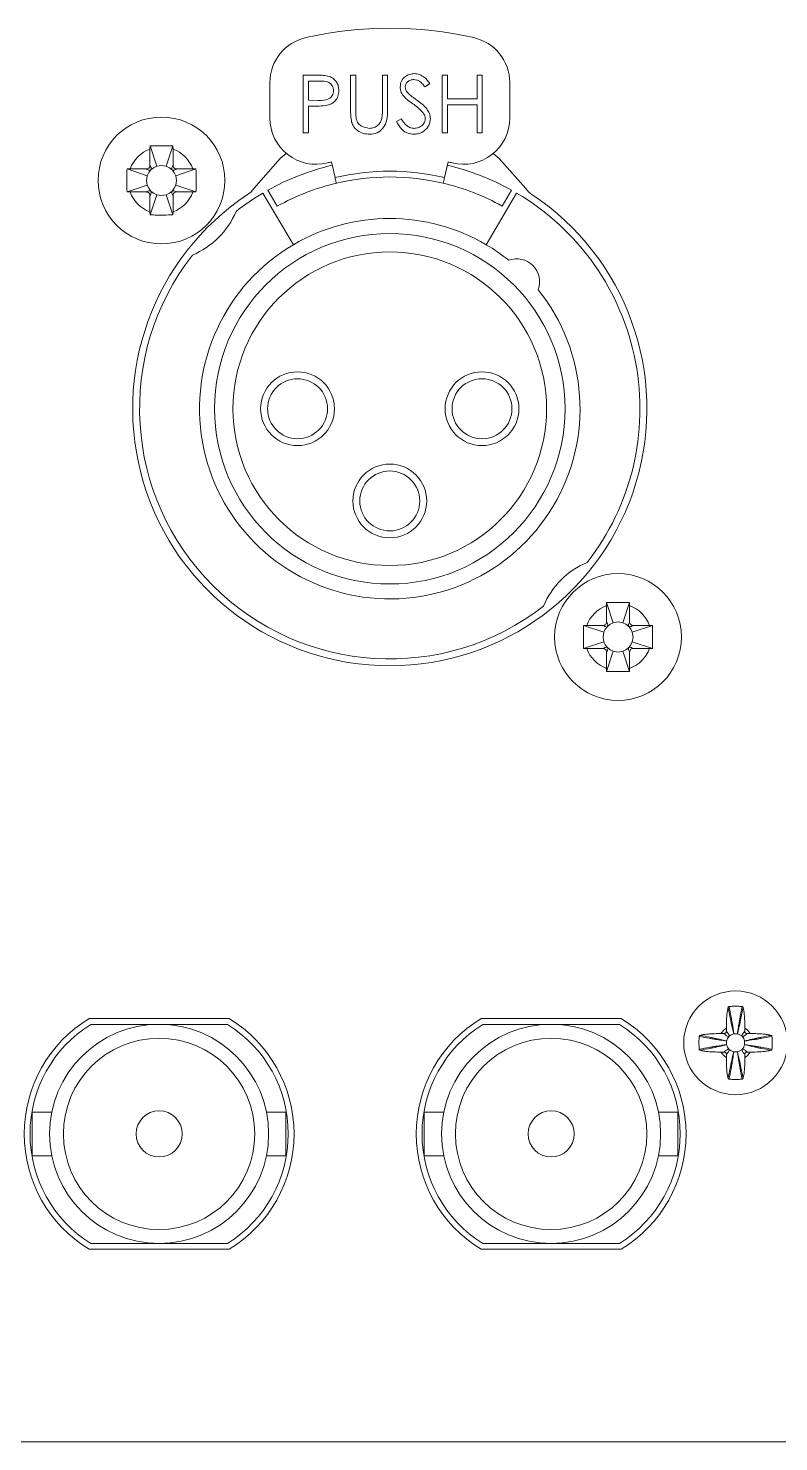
# Model space of a CAD drawing. Header units: millimetres. Extents: x 46 to 564, y 11 to 440.
# Drawn here: x 155.06 to 171.33, y 323.36 to 354.01 of the extents above; entities that cross this region are included whole.
import ezdxf

# ---------------------------------------------------------------- set-up
doc = ezdxf.new("R2010")
doc.units = ezdxf.units.MM

msp = doc.modelspace()

# ---------------------------------------------------------------- linework, layer by layer
at = {"color": 7, "linetype": 'Continuous', "lineweight": 15}
for p, q in [((160.2987, 352.8353), (160.2987, 352.064)), ((161.024, 352.9978), (161.2691, 352.9978)), ((161.024, 351.7478), (161.024, 352.9978)), ((161.3648, 352.8696), (161.1362, 352.8696)), ((161.1362, 352.8696), (161.1362, 352.4529)), ((162.0496, 352.9978), (162.1618, 352.9978)), ((162.0496, 352.2428), (162.0496, 352.9978)), ((162.1618, 352.9978), (162.1618, 352.2489)), ((162.7387, 352.2489), (162.7387, 352.9978)), ((162.7387, 352.9978), (162.8509, 352.9978)), ((162.8509, 352.9978), (162.8509, 352.2428)), ((163.7644, 352.8183), (163.6629, 352.7414)), ((164.0368, 352.9978), (164.149, 352.9978)), ((164.0368, 351.7478), (164.0368, 352.9978)), ((164.149, 352.9978), (164.149, 352.485)), ((164.79, 352.485), (164.79, 352.9978)), ((164.79, 352.9978), (164.9022, 352.9978)), ((164.9022, 352.9978), (164.9022, 351.7478)), ((165.4987, 352.064), (165.4987, 352.8353)), ((164.149, 352.485), (164.79, 352.485)), ((161.1362, 352.4529), (161.355, 352.4502)), ((161.1362, 352.3247), (161.1362, 351.7478)), ((161.2255, 352.3247), (161.1362, 352.3247)), ((164.79, 352.3568), (164.149, 352.3568)), ((164.149, 352.3568), (164.149, 351.7478)), ((164.79, 351.7478), (164.79, 352.3568)), ((163.0432, 351.9889), (163.1489, 352.0523)), ((161.1362, 351.7478), (161.024, 351.7478)), ((164.149, 351.7478), (164.0368, 351.7478)), ((164.9022, 351.7478), (164.79, 351.7478)), ((157.6987, 351.3946), (157.6994, 351.4618)), ((157.6987, 351.0389), (157.6987, 351.3946)), ((157.8459, 351.0224), (157.6994, 351.4618)), ((158.0514, 351.0224), (158.1979, 351.4618)), ((158.1979, 351.4618), (158.1987, 351.3946)), ((158.1987, 351.0389), (158.1987, 351.3946)), ((157.2009, 350.9633), (157.2681, 350.964)), ((157.6403, 350.8168), (157.2009, 350.9633)), ((157.6238, 350.964), (157.2681, 350.964)), ((158.257, 350.8168), (158.6964, 350.9633)), ((158.2735, 350.964), (158.6292, 350.964)), ((158.6292, 350.964), (158.6964, 350.9633)), ((161.6314, 351.1161), (161.712, 350.7755)), ((164.0853, 350.7755), (164.1659, 351.1161)), ((157.6403, 350.6113), (157.2009, 350.4648)), ((157.2681, 350.464), (157.2009, 350.4648)), ((157.6238, 350.464), (157.2681, 350.464)), ((157.6987, 350.3892), (157.6987, 350.0335)), ((157.8459, 350.4057), (157.6994, 349.9663)), ((158.0514, 350.4057), (158.1979, 349.9663)), ((158.1987, 350.3892), (158.1987, 350.0335)), ((158.257, 350.6113), (158.6964, 350.4648)), ((158.2735, 350.464), (158.6292, 350.464)), ((158.6964, 350.4648), (158.6292, 350.464)), ((160.1487, 350.4404), (160.8077, 349.3198)), ((160.2571, 350.5025), (160.46, 350.1576)), ((164.9897, 349.3198), (165.6487, 350.4404)), ((165.3374, 350.1576), (165.5402, 350.5025)), ((157.6994, 349.9663), (157.6987, 350.0335)), ((158.1987, 350.0335), (158.1979, 349.9663)), ((167.5987, 341.4946), (167.5994, 341.5618)), ((167.5987, 341.1389), (167.5987, 341.4946)), ((167.7459, 341.1224), (167.5994, 341.5618)), ((167.9514, 341.1224), (168.0979, 341.5618)), ((168.0979, 341.5618), (168.0987, 341.4946)), ((168.0987, 341.1389), (168.0987, 341.4946)), ((167.1009, 341.0633), (167.1681, 341.064)), ((167.5403, 340.9168), (167.1009, 341.0633)), ((167.5238, 341.064), (167.1681, 341.064)), ((168.157, 340.9168), (168.5964, 341.0633)), ((168.1735, 341.064), (168.5292, 341.064)), ((168.5292, 341.064), (168.5964, 341.0633)), ((167.5403, 340.7113), (167.1009, 340.5648)), ((167.1681, 340.564), (167.1009, 340.5648)), ((167.5238, 340.564), (167.1681, 340.564)), ((168.157, 340.7113), (168.5964, 340.5648)), ((168.1735, 340.564), (168.5292, 340.564)), ((168.5964, 340.5648), (168.5292, 340.564)), ((167.5987, 340.4892), (167.5987, 340.1335)), ((167.7459, 340.5057), (167.5994, 340.0663)), ((167.9514, 340.5057), (168.0979, 340.0663)), ((168.0987, 340.4892), (168.0987, 340.1335)), ((167.5994, 340.0663), (167.5987, 340.1335)), ((168.0987, 340.1335), (168.0979, 340.0663)), ((159.4157, 332.539), (156.3788, 332.539)), ((157.8973, 332.414), (156.4142, 332.414)), ((159.3803, 332.414), (157.8973, 332.414)), ((167.9157, 332.539), (164.8788, 332.539)), ((166.3973, 332.414), (164.9142, 332.414)), ((167.8803, 332.414), (166.3973, 332.414)), ((170.1973, 332.2636), (170.1973, 332.3313)), ((170.5973, 332.2636), (170.5973, 332.3313)), ((170.1477, 332.214), (170.08, 332.214)), ((170.2011, 332.0533), (170.2011, 331.9748)), ((170.4365, 332.2102), (170.358, 332.2102)), ((170.5934, 331.9748), (170.5934, 332.0533)), ((170.6469, 332.214), (170.7145, 332.214)), ((170.1477, 331.814), (170.08, 331.814)), ((170.1973, 331.7645), (170.1973, 331.6968)), ((170.358, 331.8179), (170.4365, 331.8179)), ((170.5973, 331.7645), (170.5973, 331.6968)), ((170.6469, 331.814), (170.7145, 331.814)), ((155.5699, 330.514), (155.1473, 330.514)), ((155.1473, 330.039), (155.1473, 330.514)), ((160.6473, 330.514), (160.2254, 330.514)), ((160.6473, 330.039), (160.6473, 330.514)), ((164.0691, 330.514), (163.6473, 330.514)), ((163.6473, 330.039), (163.6473, 330.514)), ((169.1473, 330.514), (168.7254, 330.514)), ((169.1473, 330.039), (169.1473, 330.514)), ((155.1473, 329.564), (155.1473, 330.039)), ((160.6473, 329.564), (160.6473, 330.039)), ((163.6473, 329.564), (163.6473, 330.039)), ((169.1473, 329.564), (169.1473, 330.039)), ((155.1473, 329.564), (155.5691, 329.564)), ((160.2246, 329.564), (160.6473, 329.564)), ((163.6473, 329.564), (164.0699, 329.564)), ((168.7246, 329.564), (169.1473, 329.564)), ((156.4142, 327.664), (157.8973, 327.664)), ((157.8973, 327.664), (159.3803, 327.664)), ((164.9142, 327.664), (166.3973, 327.664)), ((166.3973, 327.664), (167.8803, 327.664)), ((156.3788, 327.539), (159.4157, 327.539)), ((164.8788, 327.539), (167.9157, 327.539))]:
    msp.add_line(p, q, dxfattribs=at)
at = {"color": 8, "linetype": 'Continuous', "lineweight": 15}
msp.add_line((145.3962, 323.364), (195.8962, 323.364), dxfattribs=at)
at = {"color": 7, "linetype": 'Continuous', "lineweight": 15, "flags": 128}
for points in [[(160.6539, 351.2997), (160.5239, 351.1897), (159.9519, 350.5427)], [(165.8454, 350.5427), (165.2735, 351.1897), (165.1434, 351.2997)], [(157.7189, 350.9439), (157.6722, 350.8849), (157.6403, 350.8168)], [(157.8459, 351.0224), (157.7778, 350.9906), (157.7189, 350.9439)], [(158.0514, 351.0224), (157.9487, 351.0394), (157.8459, 351.0224)], [(158.1785, 350.9439), (158.1196, 350.9906), (158.0514, 351.0224)], [(158.257, 350.8168), (158.2252, 350.8849), (158.1785, 350.9439)], [(157.6403, 350.8168), (157.6233, 350.714), (157.6403, 350.6113)], [(158.257, 350.6113), (158.274, 350.714), (158.257, 350.8168)], [(161.7408, 350.6538), (161.7403, 350.6562), (161.7386, 350.6631), (161.736, 350.6743), (161.7324, 350.6895), (161.728, 350.7079), (161.7231, 350.7289), (161.7176, 350.7517), (161.712, 350.7755)], [(164.0853, 350.7755), (164.0797, 350.7517), (164.0743, 350.7289), (164.0693, 350.7079), (164.0649, 350.6895), (164.0614, 350.6743), (164.0587, 350.6631), (164.0571, 350.6562), (164.0565, 350.6538)], [(157.6403, 350.6113), (157.6722, 350.5432), (157.7189, 350.4842)], [(157.7189, 350.4842), (157.7778, 350.4375), (157.8459, 350.4057)], [(157.8459, 350.4057), (157.9487, 350.3887), (158.0514, 350.4057)], [(158.0514, 350.4057), (158.1196, 350.4375), (158.1785, 350.4842)], [(158.1785, 350.4842), (158.2252, 350.5432), (158.257, 350.6113)], [(167.9514, 341.1224), (167.8487, 341.1394), (167.7459, 341.1224)], [(167.5403, 340.9168), (167.5233, 340.814), (167.5403, 340.7113)], [(167.6189, 341.0439), (167.5722, 340.9849), (167.5403, 340.9168)], [(167.7459, 341.1224), (167.6778, 341.0906), (167.6189, 341.0439)], [(168.0785, 341.0439), (168.0196, 341.0906), (167.9514, 341.1224)], [(168.157, 340.9168), (168.1252, 340.9849), (168.0785, 341.0439)], [(168.157, 340.7113), (168.174, 340.814), (168.157, 340.9168)], [(167.5403, 340.7113), (167.5722, 340.6432), (167.6189, 340.5842)], [(167.6189, 340.5842), (167.6778, 340.5375), (167.7459, 340.5057)], [(167.9514, 340.5057), (168.0196, 340.5375), (168.0785, 340.5842)], [(168.0785, 340.5842), (168.1252, 340.6432), (168.157, 340.7113)], [(167.7459, 340.5057), (167.8487, 340.4887), (167.9514, 340.5057)], [(170.2558, 332.1555), (170.2208, 332.1085), (170.2011, 332.0533)], [(170.2011, 331.9748), (170.2208, 331.9196), (170.2558, 331.8726)], [(170.358, 332.2102), (170.3028, 332.1905), (170.2558, 332.1555)], [(170.5387, 332.1555), (170.4917, 332.1905), (170.4365, 332.2102)], [(170.5934, 332.0533), (170.5737, 332.1085), (170.5387, 332.1555)], [(170.5387, 331.8726), (170.5737, 331.9196), (170.5934, 331.9748)], [(170.2558, 331.8726), (170.3028, 331.8376), (170.358, 331.8179)], [(170.4365, 331.8179), (170.4917, 331.8376), (170.5387, 331.8726)]]:
    msp.add_lwpolyline(points, dxfattribs=at)
at = {"color": 7, "linetype": 'Continuous', "lineweight": 15}
for centre, radius in [((157.9487, 350.714), 1.375), ((162.8987, 345.764), 3.8), ((162.8987, 345.764), 3.4), ((160.8987, 345.764), 0.8), ((160.8987, 345.764), 0.65), ((164.8987, 345.764), 0.8), ((164.8987, 345.764), 0.65), ((162.8987, 343.764), 0.8), ((162.8987, 343.764), 0.65), ((167.8487, 340.814), 1.375), ((170.3973, 332.014), 1.125), ((157.8973, 330.039), 2.375), ((166.3973, 330.039), 2.375), ((157.8973, 330.039), 2.075), ((166.3973, 330.039), 2.075), ((157.8973, 330.039), 0.5), ((166.3973, 330.039), 0.5)]:
    msp.add_circle(centre, radius, dxfattribs=at)
for centre, radius, start, end in [((162.8987, 345.764), 8.25, 77.25046, 102.74954), ((161.2987, 352.8353), 1, 102.74954, 180), ((164.4987, 352.8353), 1, 0, 77.25046), ((161.2987, 352.064), 1, 180, 284.25003), ((164.4987, 352.064), 1, 255.74997, 0), ((157.9487, 350.714), 0.725, 110.17127, 159.82873), ((157.9487, 350.714), 0.725, 20.17127, 69.82873), ((162.8987, 345.764), 5.425, 103.32149, 119.13809), ((162.8987, 345.764), 5.5, 103.32149, 104.25003), ((162.8987, 345.764), 5.425, 60.86191, 76.67851), ((162.8987, 345.764), 5.5, 75.74997, 76.67851), ((162.8987, 345.764), 5.025, 103.32149, 119.03297), ((162.8987, 345.764), 5.15, 76.67851, 103.32149), ((162.8987, 345.764), 5.025, 76.67851, 103.32149), ((162.8987, 345.764), 5.025, 60.96703, 76.67851), ((157.9487, 350.714), 0.725, 200.17127, 249.82873), ((162.8987, 345.764), 5.575, 123.56274, 56.43726), ((157.9487, 350.714), 0.725, 290.17127, 339.82873), ((162.8987, 345.764), 5.425, 120.45839, 127.91019), ((159.5401, 350.8262), 0.5, 303.56274, 325.45477), ((162.8987, 345.764), 5.425, 322.08981, 59.54161), ((166.2572, 350.8262), 0.5, 214.54523, 236.43726), ((157.9487, 350.714), 1.75, 292.5041, 337.4959), ((162.8987, 345.764), 4.125, 59.54161, 120.45839), ((162.8987, 345.764), 4.125, 120.45839, 38.69053), ((162.8987, 345.764), 4.125, 51.30947, 59.54161), ((162.8987, 345.764), 5.425, 142.08981, 307.91019), ((165.6487, 348.514), 0.5, 339.95166, 110.04834), ((167.8487, 340.814), 1.75, 112.5041, 157.4959), ((167.8487, 340.814), 0.725, 110.17127, 159.82873), ((167.8487, 340.814), 0.725, 20.17127, 69.82873), ((167.8487, 340.814), 0.725, 200.17127, 249.82873), ((167.8487, 340.814), 0.725, 290.17127, 339.82873), ((157.8973, 330.039), 2.925, 121.2733, 238.7267), ((157.8973, 330.039), 2.8, 121.98203, 238.01797), ((157.8973, 330.039), 2.8, 301.98203, 58.01797), ((157.8973, 330.039), 2.925, 301.2733, 58.7267), ((166.3973, 330.039), 2.925, 121.2733, 238.7267), ((166.3973, 330.039), 2.8, 121.98203, 238.01797), ((166.3973, 330.039), 2.8, 301.98203, 58.01797), ((166.3973, 330.039), 2.925, 301.2733, 58.7267), ((170.3973, 332.014), 0.375, 122.23095, 147.76905), ((170.3973, 332.014), 0.375, 32.23095, 57.76905), ((170.3973, 332.014), 0.375, 212.23095, 237.76905), ((170.3973, 332.014), 0.375, 302.23095, 327.76905)]:
    msp.add_arc(centre, radius, start, end, dxfattribs=at)
for points, knots in [([(161.2691, 352.9978), (161.3226, 352.998), (161.4179, 352.9983), (161.5123, 352.9849), (161.5538, 352.979)], [0, 0, 0, 0, 0.5603133, 1, 1, 1, 1]), ([(161.681, 352.662), (161.6754, 352.6979), (161.6668, 352.7519), (161.6208, 352.8082), (161.5325, 352.8715), (161.4393, 352.8705), (161.3648, 352.8696)], [0, 0, 0, 0, 0.2489694, 0.37472972, 0.50038289, 1, 1, 1, 1]), ([(161.5538, 352.979), (161.5918, 352.9653), (161.6677, 352.9379), (161.7463, 352.8534), (161.7877, 352.7573), (161.7914, 352.6941), (161.7932, 352.6625)], [0, 0, 0, 0, 0.2797066, 0.5593794, 0.7795075, 1, 1, 1, 1]), ([(163.1233, 352.7381), (163.1287, 352.7825), (163.1396, 352.8712), (163.225, 352.9676), (163.327, 353.0209), (163.3966, 353.0269), (163.4313, 353.0299)], [0, 0, 0, 0, 0.27955251, 0.55879667, 0.7793775, 1, 1, 1, 1]), ([(163.4188, 352.9016), (163.3934, 352.8997), (163.3427, 352.8958), (163.2817, 352.8568), (163.2416, 352.8033), (163.2376, 352.7634), (163.2355, 352.7434)], [0, 0, 0, 0, 0.2802746, 0.5599332, 0.7799237, 1, 1, 1, 1]), ([(163.6629, 352.7414), (163.6413, 352.7683), (163.6058, 352.8126), (163.5471, 352.866), (163.4858, 352.8965), (163.4412, 352.8999), (163.4188, 352.9016)], [0, 0, 0, 0, 0.34040984, 0.56048137, 0.78018019, 1, 1, 1, 1]), ([(163.4313, 353.0299), (163.4698, 353.0261), (163.5468, 353.0186), (163.6673, 352.945), (163.7275, 352.8664), (163.7644, 352.8183)], [0, 0, 0, 0, 0.27975025, 0.55950201, 1, 1, 1, 1]), ([(161.355, 352.4502), (161.4312, 352.4499), (161.5265, 352.4496), (161.6188, 352.5121), (161.6668, 352.5695), (161.6754, 352.6251), (161.681, 352.662)], [0, 0, 0, 0, 0.4997211, 0.6253515, 0.7510842, 1, 1, 1, 1]), ([(161.7932, 352.6625), (161.7902, 352.6213), (161.7843, 352.539), (161.7216, 352.4387), (161.6365, 352.3739), (161.5747, 352.3548), (161.5438, 352.3453)], [0, 0, 0, 0, 0.2801006, 0.5593236, 0.7794574, 1, 1, 1, 1]), ([(163.1932, 352.5478), (163.1712, 352.5803), (163.1318, 352.6382), (163.1259, 352.7076), (163.1233, 352.7381)], [0, 0, 0, 0, 0.55983866, 1, 1, 1, 1]), ([(163.398, 352.3778), (163.3573, 352.4066), (163.2845, 352.458), (163.2211, 352.5204), (163.1932, 352.5478)], [0, 0, 0, 0, 0.5604087, 1, 1, 1, 1]), ([(163.2355, 352.7434), (163.237, 352.726), (163.2399, 352.6911), (163.267, 352.6336), (163.2986, 352.6015), (163.3179, 352.5819)], [0, 0, 0, 0, 0.2799498, 0.5597768, 1, 1, 1, 1]), ([(163.3179, 352.5819), (163.3487, 352.558), (163.4038, 352.5152), (163.4608, 352.4751), (163.4859, 352.4574)], [0, 0, 0, 0, 0.55990162, 1, 1, 1, 1]), ([(161.5438, 352.3453), (161.4846, 352.3378), (161.3789, 352.3245), (161.2724, 352.3247), (161.2255, 352.3247)], [0, 0, 0, 0, 0.5596937, 1, 1, 1, 1]), ([(162.0719, 351.9794), (162.0639, 352.0283), (162.0496, 352.1155), (162.0496, 352.2039), (162.0496, 352.2428)], [0, 0, 0, 0, 0.559502, 1, 1, 1, 1]), ([(162.1618, 352.2489), (162.1617, 352.2178), (162.1615, 352.1623), (162.1652, 352.1069), (162.1668, 352.0826)], [0, 0, 0, 0, 0.5601272, 1, 1, 1, 1]), ([(162.8509, 352.2428), (162.8498, 352.1732), (162.8477, 352.0347), (162.7723, 351.8501), (162.6268, 351.7334), (162.5173, 351.7216), (162.4625, 351.7158)], [0, 0, 0, 0, 0.281655, 0.5601109, 0.7800798, 1, 1, 1, 1]), ([(162.7259, 352.0548), (162.7307, 352.0909), (162.7391, 352.1553), (162.7388, 352.2202), (162.7387, 352.2489)], [0, 0, 0, 0, 0.5596231, 1, 1, 1, 1]), ([(163.6234, 352.1785), (163.5849, 352.2197), (163.516, 352.2934), (163.4341, 352.352), (163.398, 352.3778)], [0, 0, 0, 0, 0.5594945, 1, 1, 1, 1]), ([(163.4859, 352.4574), (163.5643, 352.3994), (163.6734, 352.3186), (163.7663, 352.1681), (163.7757, 352.092), (163.7804, 352.054)], [0, 0, 0, 0, 0.5601138, 0.7802819, 1, 1, 1, 1]), ([(163.6682, 352.0558), (163.6651, 352.0807), (163.6596, 352.1253), (163.6345, 352.1622), (163.6234, 352.1785)], [0, 0, 0, 0, 0.5589888, 1, 1, 1, 1]), ([(162.4625, 351.7158), (162.4151, 351.719), (162.3202, 351.7255), (162.2006, 351.7876), (162.1129, 351.875), (162.0856, 351.9446), (162.0719, 351.9794)], [0, 0, 0, 0, 0.2802211, 0.559915, 0.7799527, 1, 1, 1, 1]), ([(162.1668, 352.0826), (162.1748, 352.0444), (162.1906, 351.9681), (162.2977, 351.8698), (162.3961, 351.8538), (162.4563, 351.844)], [0, 0, 0, 0, 0.2810553, 0.5608198, 1, 1, 1, 1]), ([(162.4563, 351.844), (162.4907, 351.8477), (162.5596, 351.8551), (162.643, 351.908), (162.6999, 351.9775), (162.7172, 352.029), (162.7259, 352.0548)], [0, 0, 0, 0, 0.2797884, 0.5593772, 0.7795684, 1, 1, 1, 1]), ([(163.4233, 351.7158), (163.3771, 351.7204), (163.2846, 351.7296), (163.1421, 351.8239), (163.0807, 351.9263), (163.0432, 351.9889)], [0, 0, 0, 0, 0.2798797, 0.5596653, 1, 1, 1, 1]), ([(163.1489, 352.0523), (163.186, 351.9952), (163.2378, 351.9156), (163.3437, 351.8522), (163.3968, 351.8467), (163.4233, 351.844)], [0, 0, 0, 0, 0.5593207, 0.7797823, 1, 1, 1, 1]), ([(163.4233, 351.844), (163.4569, 351.8473), (163.5241, 351.8541), (163.6062, 351.9046), (163.6583, 351.9766), (163.6649, 352.0294), (163.6682, 352.0558)], [0, 0, 0, 0, 0.2802764, 0.5601494, 0.780152, 1, 1, 1, 1]), ([(163.7804, 352.054), (163.7734, 352.0029), (163.7594, 351.9005), (163.6595, 351.7916), (163.544, 351.7255), (163.4636, 351.719), (163.4233, 351.7158)], [0, 0, 0, 0, 0.2791827, 0.5590844, 0.7794456, 1, 1, 1, 1]), ([(157.6994, 351.4618), (157.7653, 351.4626), (157.8812, 351.4639), (158.0474, 351.4639), (158.1478, 351.4625), (158.1979, 351.4618)], [0, 0, 0, 0, 0.3962609, 0.6980921, 1, 1, 1, 1]), ([(157.2009, 350.4648), (157.2001, 350.5306), (157.1988, 350.6466), (157.1989, 350.8128), (157.2002, 350.9131), (157.2009, 350.9633)], [0, 0, 0, 0, 0.3962602, 0.6980945, 1, 1, 1, 1]), ([(157.6238, 350.964), (157.6322, 350.9649), (157.6491, 350.9665), (157.6715, 350.9794), (157.6884, 350.9984), (157.6974, 351.0195), (157.6983, 351.0334), (157.6987, 351.0389)], [0, 0, 0, 0, 0.2148862, 0.429791, 0.6442589, 0.8585381, 1, 1, 1, 1]), ([(157.7189, 350.9439), (157.7187, 350.9438), (157.6986, 350.9305), (157.6538, 350.9444), (157.6353, 350.9572), (157.6246, 350.9633), (157.6238, 350.964), (157.6238, 350.964)], [0, 0, 0, 0, 0.0032493, 0.5053787, 0.9383201, 0.9999508, 1, 1, 1, 1]), ([(157.6987, 351.0389), (157.6987, 351.0389), (157.6994, 351.0374), (157.7055, 351.0301), (157.7158, 351.0117), (157.7255, 350.9833), (157.7259, 350.9636), (157.7233, 350.9522), (157.7207, 350.9466), (157.7189, 350.944), (157.7189, 350.9439)], [0, 0, 0, 0, 0.0000494, 0.0616311, 0.4942294, 0.7445185, 0.8703259, 0.933475, 0.9967536, 1, 1, 1, 1]), ([(158.1785, 350.9439), (158.1784, 350.944), (158.1652, 350.9641), (158.179, 351.0075), (158.1918, 351.03), (158.1979, 351.0374), (158.1987, 351.0389), (158.1987, 351.0389)], [0, 0, 0, 0, 0.0032488, 0.5053783, 0.9383199, 0.9999506, 1, 1, 1, 1]), ([(158.2735, 350.964), (158.2735, 350.964), (158.2724, 350.9633), (158.2634, 350.9572), (158.2466, 350.9469), (158.2178, 350.9372), (158.1983, 350.9368), (158.1868, 350.9394), (158.1813, 350.942), (158.1786, 350.9438), (158.1785, 350.9439)], [0, 0, 0, 0, 0.0000492, 0.0616311, 0.494229, 0.7445182, 0.8703255, 0.9334749, 0.996753, 1, 1, 1, 1]), ([(158.1987, 351.0389), (158.1995, 351.0305), (158.2011, 351.0136), (158.2141, 350.9912), (158.2331, 350.9743), (158.2541, 350.9653), (158.268, 350.9644), (158.2735, 350.964)], [0, 0, 0, 0, 0.21488464, 0.42978918, 0.64425681, 0.85854617, 1, 1, 1, 1]), ([(158.6964, 350.9633), (158.6972, 350.8975), (158.6986, 350.7815), (158.6985, 350.6153), (158.6971, 350.515), (158.6964, 350.4648)], [0, 0, 0, 0, 0.3962602, 0.6980908, 1, 1, 1, 1]), ([(157.6238, 350.464), (157.6238, 350.464), (157.6246, 350.4648), (157.6353, 350.4709), (157.6504, 350.4812), (157.6795, 350.4909), (157.6991, 350.4913), (157.7105, 350.4887), (157.7161, 350.4861), (157.7187, 350.4843), (157.7189, 350.4842)], [0, 0, 0, 0, 0.00004912, 0.06163118, 0.49422914, 0.74451817, 0.87032582, 0.93347491, 0.99675332, 1, 1, 1, 1]), ([(157.6987, 350.3892), (157.6978, 350.3976), (157.6962, 350.4145), (157.6833, 350.4369), (157.6643, 350.4538), (157.6432, 350.4628), (157.6293, 350.4637), (157.6238, 350.464)], [0, 0, 0, 0, 0.2148863, 0.4297912, 0.6442697, 0.858546, 1, 1, 1, 1]), ([(157.7189, 350.4842), (157.7189, 350.4841), (157.7322, 350.464), (157.7183, 350.4206), (157.7055, 350.3981), (157.6994, 350.3907), (157.6987, 350.3892), (157.6987, 350.3892)], [0, 0, 0, 0, 0.003249, 0.5053785, 0.9383197, 0.9999506, 1, 1, 1, 1]), ([(158.1987, 350.3892), (158.1987, 350.3892), (158.1979, 350.3907), (158.1918, 350.398), (158.1815, 350.4164), (158.1718, 350.4448), (158.1714, 350.4645), (158.174, 350.4759), (158.1766, 350.4815), (158.1784, 350.4841), (158.1785, 350.4842)], [0, 0, 0, 0, 0.0000494, 0.0616315, 0.4942295, 0.7445186, 0.8703259, 0.9334757, 0.9967538, 1, 1, 1, 1]), ([(158.1785, 350.4842), (158.1786, 350.4843), (158.1988, 350.4976), (158.2428, 350.4837), (158.2633, 350.4709), (158.2724, 350.4648), (158.2735, 350.464), (158.2735, 350.464)], [0, 0, 0, 0, 0.0032496, 0.5053789, 0.9383198, 0.9999507, 1, 1, 1, 1]), ([(158.2735, 350.464), (158.2651, 350.4632), (158.2482, 350.4616), (158.2258, 350.4487), (158.2089, 350.4297), (158.1999, 350.4086), (158.199, 350.3947), (158.1987, 350.3892)], [0, 0, 0, 0, 0.2148854, 0.4297963, 0.6442633, 0.8585387, 1, 1, 1, 1]), ([(158.1979, 349.9663), (158.1321, 349.9655), (158.0161, 349.9642), (157.8499, 349.9642), (157.7496, 349.9656), (157.6994, 349.9663)], [0, 0, 0, 0, 0.3962609, 0.6980939, 1, 1, 1, 1]), ([(167.5994, 341.5618), (167.6653, 341.5626), (167.7812, 341.5639), (167.9474, 341.5639), (168.0478, 341.5625), (168.0979, 341.5618)], [0, 0, 0, 0, 0.3962608, 0.6980932, 1, 1, 1, 1]), ([(167.5238, 341.064), (167.5322, 341.0649), (167.5491, 341.0665), (167.5715, 341.0794), (167.5884, 341.0984), (167.5974, 341.1195), (167.5983, 341.1334), (167.5987, 341.1389)], [0, 0, 0, 0, 0.2148872, 0.4297924, 0.6442608, 0.8585384, 1, 1, 1, 1]), ([(167.5987, 341.1389), (167.5987, 341.1389), (167.5994, 341.1374), (167.6056, 341.1301), (167.6158, 341.1117), (167.6255, 341.0833), (167.6259, 341.0636), (167.6233, 341.0522), (167.6207, 341.0466), (167.6189, 341.044), (167.6189, 341.0439)], [0, 0, 0, 0, 0.0000494, 0.0616311, 0.4942295, 0.7445185, 0.8703259, 0.933475, 0.9967536, 1, 1, 1, 1]), ([(168.0785, 341.0439), (168.0784, 341.044), (168.0651, 341.0641), (168.079, 341.1075), (168.0918, 341.13), (168.0979, 341.1374), (168.0987, 341.1389), (168.0987, 341.1389)], [0, 0, 0, 0, 0.0032489, 0.5053784, 0.93832, 0.9999506, 1, 1, 1, 1]), ([(168.0987, 341.1389), (168.0995, 341.1305), (168.1011, 341.1136), (168.1141, 341.0912), (168.1331, 341.0743), (168.1541, 341.0653), (168.168, 341.0644), (168.1735, 341.064)], [0, 0, 0, 0, 0.21488584, 0.42979188, 0.64425856, 0.85854385, 1, 1, 1, 1]), ([(167.1009, 340.5648), (167.1001, 340.6306), (167.0988, 340.7466), (167.0989, 340.9128), (167.1002, 341.0131), (167.1009, 341.0633)], [0, 0, 0, 0, 0.3962602, 0.6980945, 1, 1, 1, 1]), ([(167.6189, 341.0439), (167.6187, 341.0438), (167.5986, 341.0305), (167.5544, 341.0444), (167.5342, 341.0572), (167.5249, 341.0633), (167.5238, 341.064), (167.5238, 341.064)], [0, 0, 0, 0, 0.0032493, 0.5053787, 0.9383201, 0.9999507, 1, 1, 1, 1]), ([(168.1735, 341.064), (168.1735, 341.064), (168.1724, 341.0633), (168.1632, 341.0572), (168.1467, 341.0469), (168.1178, 341.0372), (168.0983, 341.0368), (168.0869, 341.0394), (168.0813, 341.042), (168.0786, 341.0438), (168.0785, 341.0439)], [0, 0, 0, 0, 0.0000492, 0.061631, 0.4942291, 0.7445182, 0.8703258, 0.933475, 0.9967532, 1, 1, 1, 1]), ([(168.5964, 341.0633), (168.5972, 340.9975), (168.5986, 340.8815), (168.5985, 340.7153), (168.5971, 340.615), (168.5964, 340.5648)], [0, 0, 0, 0, 0.3962602, 0.6980908, 1, 1, 1, 1]), ([(167.5238, 340.564), (167.5238, 340.564), (167.5249, 340.5648), (167.5341, 340.5709), (167.5506, 340.5812), (167.5795, 340.5909), (167.5991, 340.5913), (167.6105, 340.5887), (167.6161, 340.5861), (167.6187, 340.5843), (167.6189, 340.5842)], [0, 0, 0, 0, 0.00004922, 0.06163121, 0.49422914, 0.74451823, 0.87032578, 0.93347508, 0.99675326, 1, 1, 1, 1]), ([(167.5987, 340.4892), (167.5978, 340.4976), (167.5962, 340.5145), (167.5833, 340.5369), (167.5643, 340.5538), (167.5432, 340.5628), (167.5293, 340.5637), (167.5238, 340.564)], [0, 0, 0, 0, 0.21488505, 0.42978989, 0.64426618, 0.85854448, 1, 1, 1, 1]), ([(167.6189, 340.5842), (167.6189, 340.5841), (167.6322, 340.564), (167.6183, 340.5206), (167.6056, 340.4981), (167.5994, 340.4907), (167.5987, 340.4892), (167.5987, 340.4892)], [0, 0, 0, 0, 0.0032489, 0.5053784, 0.9383197, 0.9999506, 1, 1, 1, 1]), ([(168.0987, 340.4892), (168.0987, 340.4892), (168.0979, 340.4907), (168.0918, 340.498), (168.0815, 340.5164), (168.0718, 340.5448), (168.0714, 340.5645), (168.074, 340.5759), (168.0766, 340.5815), (168.0784, 340.5841), (168.0785, 340.5842)], [0, 0, 0, 0, 0.0000494, 0.0616314, 0.4942294, 0.7445185, 0.8703258, 0.9334757, 0.9967536, 1, 1, 1, 1]), ([(168.0785, 340.5842), (168.0786, 340.5843), (168.0987, 340.5976), (168.1429, 340.5837), (168.1632, 340.5709), (168.1724, 340.5648), (168.1735, 340.564), (168.1735, 340.564)], [0, 0, 0, 0, 0.0032493, 0.5053787, 0.9383199, 0.9999507, 1, 1, 1, 1]), ([(168.1735, 340.564), (168.1651, 340.5632), (168.1482, 340.5616), (168.1258, 340.5487), (168.1089, 340.5297), (168.0999, 340.5086), (168.099, 340.4947), (168.0987, 340.4892)], [0, 0, 0, 0, 0.21488767, 0.42979282, 0.64426085, 0.85853844, 1, 1, 1, 1]), ([(168.0979, 340.0663), (168.0321, 340.0655), (167.9161, 340.0642), (167.7499, 340.0642), (167.6496, 340.0656), (167.5994, 340.0663)], [0, 0, 0, 0, 0.3962609, 0.6980933, 1, 1, 1, 1]), ([(170.1973, 332.3313), (170.1975, 332.381), (170.198, 332.4756), (170.205, 332.6019), (170.2164, 332.7037), (170.2295, 332.7589), (170.2354, 332.7841)], [0, 0, 0, 0, 0.3122905, 0.5932378, 0.8143689, 1, 1, 1, 1]), ([(170.2354, 332.7841), (170.2364, 332.7866), (170.2383, 332.7917), (170.2446, 332.7976), (170.2514, 332.8009), (170.2559, 332.8016), (170.2576, 332.8019)], [0, 0, 0, 0, 0.2875007, 0.5759283, 0.8420491, 1, 1, 1, 1]), ([(170.358, 332.2102), (170.3579, 332.2107), (170.3549, 332.2217), (170.3362, 332.2907), (170.3144, 332.3848), (170.2922, 332.4949), (170.268, 332.6175), (170.2493, 332.713), (170.2354, 332.7841)], [0, 0, 0, 0, 0.00305729, 0.05715098, 0.36132905, 0.50594216, 0.63243389, 1, 1, 1, 1]), ([(170.2576, 332.8019), (170.2849, 332.8041), (170.3479, 332.8091), (170.4414, 332.8094), (170.507, 332.8042), (170.537, 332.8019)], [0, 0, 0, 0, 0.2946419, 0.6773676, 1, 1, 1, 1]), ([(170.2576, 332.8019), (170.2714, 332.7283), (170.2899, 332.6301), (170.3125, 332.5035), (170.3337, 332.3808), (170.3486, 332.2816), (170.358, 332.2108), (170.358, 332.2102)], [0, 0, 0, 0, 0.3738817, 0.4992928, 0.6426866, 0.9967658, 1, 1, 1, 1]), ([(170.4365, 332.2102), (170.4366, 332.2108), (170.4398, 332.2355), (170.4496, 332.3065), (170.465, 332.4047), (170.482, 332.5035), (170.5046, 332.6301), (170.5231, 332.7283), (170.537, 332.8019)], [0, 0, 0, 0, 0.0032341, 0.1248003, 0.357319, 0.5007117, 0.6261216, 1, 1, 1, 1]), ([(170.5591, 332.7841), (170.5452, 332.713), (170.5266, 332.6175), (170.5023, 332.4949), (170.4781, 332.3745), (170.4553, 332.2798), (170.4366, 332.2107), (170.4365, 332.2102)], [0, 0, 0, 0, 0.3675772, 0.4940727, 0.6386902, 0.9969426, 1, 1, 1, 1]), ([(170.537, 332.8019), (170.5395, 332.8014), (170.5446, 332.8005), (170.5513, 332.7964), (170.5565, 332.7909), (170.5582, 332.7864), (170.5591, 332.7841)], [0, 0, 0, 0, 0.2430263, 0.4858456, 0.7346992, 1, 1, 1, 1]), ([(170.5591, 332.7841), (170.5645, 332.7616), (170.5766, 332.7112), (170.587, 332.6262), (170.5961, 332.4988), (170.5968, 332.3986), (170.5973, 332.3313)], [0, 0, 0, 0, 0.16607371, 0.37233593, 0.57854196, 1, 1, 1, 1]), ([(170.1477, 332.214), (170.1533, 332.2146), (170.1645, 332.2157), (170.1794, 332.2242), (170.1905, 332.2368), (170.1964, 332.2508), (170.197, 332.26), (170.1973, 332.2636)], [0, 0, 0, 0, 0.2155157, 0.4311152, 0.6448413, 0.8577808, 1, 1, 1, 1]), ([(170.1973, 332.2636), (170.1973, 332.2636), (170.1977, 332.2632), (170.2086, 332.2509), (170.225, 332.2332), (170.2458, 332.2047), (170.2554, 332.1835), (170.2579, 332.1702), (170.2577, 332.163), (170.257, 332.159), (170.2563, 332.1568), (170.2559, 332.1556), (170.2558, 332.1555)], [0, 0, 0, 0, 0.00005854, 0.02079372, 0.49938312, 0.74618682, 0.87074172, 0.93368268, 0.9654002, 0.98133264, 0.99728831, 1, 1, 1, 1]), ([(170.5387, 332.1555), (170.5386, 332.1556), (170.527, 332.1862), (170.5572, 332.2156), (170.578, 332.2428), (170.5897, 332.2561), (170.5973, 332.2636), (170.5973, 332.2636)], [0, 0, 0, 0, 0.0027173, 0.4995616, 0.644806, 0.9999413, 1, 1, 1, 1]), ([(170.5973, 332.2636), (170.5978, 332.258), (170.5989, 332.2468), (170.6075, 332.2319), (170.62, 332.2208), (170.634, 332.2149), (170.6432, 332.2143), (170.6469, 332.214)], [0, 0, 0, 0, 0.2155137, 0.4311113, 0.6448396, 0.8577746, 1, 1, 1, 1]), ([(169.6094, 331.8743), (169.6073, 331.9017), (169.6022, 331.9647), (169.6019, 332.0582), (169.6071, 332.1238), (169.6094, 332.1538)], [0, 0, 0, 0, 0.2946409, 0.6773654, 1, 1, 1, 1]), ([(169.6094, 332.1538), (169.6099, 332.1563), (169.6108, 332.1614), (169.6149, 332.168), (169.6204, 332.1733), (169.6249, 332.175), (169.6272, 332.1759)], [0, 0, 0, 0, 0.2430008, 0.4858328, 0.7346987, 1, 1, 1, 1]), ([(170.2011, 332.0533), (170.2005, 332.0534), (170.1758, 332.0566), (170.1048, 332.0664), (170.0066, 332.0818), (169.9078, 332.0988), (169.7812, 332.1214), (169.683, 332.1399), (169.6094, 332.1538)], [0, 0, 0, 0, 0.0032339, 0.1248, 0.3573187, 0.500712, 0.6261211, 1, 1, 1, 1]), ([(169.6094, 331.8743), (169.683, 331.8882), (169.7812, 331.9067), (169.9078, 331.9293), (170.0305, 331.9505), (170.1297, 331.9654), (170.2005, 331.9747), (170.2011, 331.9748)], [0, 0, 0, 0, 0.3738821, 0.4992923, 0.6426867, 0.9967661, 1, 1, 1, 1]), ([(169.6272, 332.1759), (169.6497, 332.1813), (169.7001, 332.1934), (169.7851, 332.2038), (169.9125, 332.2129), (170.0127, 332.2136), (170.08, 332.214)], [0, 0, 0, 0, 0.1660738, 0.3723352, 0.5785407, 1, 1, 1, 1]), ([(169.6272, 332.1759), (169.6983, 332.162), (169.7938, 332.1433), (169.9164, 332.1191), (170.0368, 332.0949), (170.1315, 332.0721), (170.2006, 332.0534), (170.2011, 332.0533)], [0, 0, 0, 0, 0.3675777, 0.4940722, 0.6386902, 0.996943, 1, 1, 1, 1]), ([(170.2011, 331.9748), (170.2006, 331.9747), (170.1896, 331.9717), (170.1206, 331.953), (170.0265, 331.9312), (169.9164, 331.909), (169.7938, 331.8848), (169.6983, 331.8661), (169.6272, 331.8522)], [0, 0, 0, 0, 0.0030572, 0.0571512, 0.3613289, 0.5059428, 0.6324334, 1, 1, 1, 1]), ([(170.2558, 332.1555), (170.2557, 332.1554), (170.2251, 332.1438), (170.1958, 332.1738), (170.1683, 332.1951), (170.1561, 332.2047), (170.1477, 332.214), (170.1477, 332.214)], [0, 0, 0, 0, 0.0027174, 0.4995616, 0.644806, 0.999941, 1, 1, 1, 1]), ([(170.6469, 332.214), (170.6469, 332.214), (170.6464, 332.2135), (170.6347, 332.2039), (170.6163, 332.186), (170.5879, 332.1656), (170.5667, 332.1559), (170.5534, 332.1534), (170.5463, 332.1536), (170.5422, 332.1543), (170.54, 332.155), (170.5388, 332.1554), (170.5387, 332.1555)], [0, 0, 0, 0, 0.0000589, 0.020794, 0.4993832, 0.7461872, 0.8707423, 0.933683, 0.9654006, 0.9813329, 0.9972884, 1, 1, 1, 1]), ([(170.5934, 332.0533), (170.594, 332.0534), (170.6049, 332.0564), (170.6739, 332.0751), (170.7681, 332.0969), (170.8781, 332.1191), (171.0007, 332.1433), (171.0962, 332.162), (171.1673, 332.1759)], [0, 0, 0, 0, 0.0030569, 0.0571509, 0.3613289, 0.5059425, 0.6324332, 1, 1, 1, 1]), ([(171.1851, 332.1538), (171.1115, 332.1399), (171.0133, 332.1214), (170.8867, 332.0988), (170.764, 332.0776), (170.6648, 332.0627), (170.594, 332.0534), (170.5934, 332.0533)], [0, 0, 0, 0, 0.3738824, 0.4992923, 0.6426869, 0.9967661, 1, 1, 1, 1]), ([(171.1673, 331.8522), (171.0962, 331.8661), (171.0007, 331.8848), (170.8781, 331.909), (170.7577, 331.9332), (170.663, 331.956), (170.594, 331.9747), (170.5934, 331.9748)], [0, 0, 0, 0, 0.3675778, 0.4940723, 0.6386904, 0.9969427, 1, 1, 1, 1]), ([(170.5934, 331.9748), (170.594, 331.9747), (170.6188, 331.9715), (170.6897, 331.9617), (170.7879, 331.9463), (170.8867, 331.9293), (171.0133, 331.9067), (171.1115, 331.8882), (171.1851, 331.8743)], [0, 0, 0, 0, 0.00323388, 0.12480017, 0.35731892, 0.50071203, 0.62612085, 1, 1, 1, 1]), ([(170.7145, 332.214), (170.7643, 332.2138), (170.8588, 332.2133), (170.9851, 332.2063), (171.0869, 332.1949), (171.1421, 332.1818), (171.1673, 332.1759)], [0, 0, 0, 0, 0.3122921, 0.5932382, 0.814369, 1, 1, 1, 1]), ([(171.1673, 332.1759), (171.1698, 332.1749), (171.1749, 332.173), (171.1808, 332.1667), (171.1841, 332.1599), (171.1848, 332.1554), (171.1851, 332.1538)], [0, 0, 0, 0, 0.2875018, 0.5759237, 0.8420542, 1, 1, 1, 1]), ([(171.1851, 332.1538), (171.1873, 332.1264), (171.1923, 332.0634), (171.1926, 331.9699), (171.1874, 331.9043), (171.1851, 331.8743)], [0, 0, 0, 0, 0.2946442, 0.6773687, 1, 1, 1, 1]), ([(169.6272, 331.8522), (169.6247, 331.8532), (169.6197, 331.8551), (169.6137, 331.8614), (169.6104, 331.8682), (169.6097, 331.8727), (169.6094, 331.8743)], [0, 0, 0, 0, 0.2875051, 0.5759382, 0.8420287, 1, 1, 1, 1]), ([(170.08, 331.814), (170.0303, 331.8143), (169.9357, 331.8148), (169.8094, 331.8218), (169.7076, 331.8332), (169.6524, 331.8462), (169.6272, 331.8522)], [0, 0, 0, 0, 0.3122918, 0.5932391, 0.8143693, 1, 1, 1, 1]), ([(170.1477, 331.814), (170.1477, 331.8141), (170.1482, 331.8145), (170.1598, 331.8254), (170.1782, 331.8418), (170.2066, 331.8625), (170.2279, 331.8722), (170.2411, 331.8747), (170.2483, 331.8745), (170.2523, 331.8738), (170.2545, 331.8731), (170.2557, 331.8727), (170.2558, 331.8726)], [0, 0, 0, 0, 0.0000587, 0.0207937, 0.4993832, 0.7461869, 0.8707419, 0.9336828, 0.9654005, 0.9813325, 0.9972882, 1, 1, 1, 1]), ([(170.1973, 331.7645), (170.1967, 331.7701), (170.1956, 331.7813), (170.1871, 331.7962), (170.1745, 331.8073), (170.1605, 331.8132), (170.1513, 331.8138), (170.1477, 331.814)], [0, 0, 0, 0, 0.21551207, 0.43111853, 0.64483496, 0.85777565, 1, 1, 1, 1]), ([(170.2558, 331.8726), (170.2559, 331.8725), (170.2676, 331.8419), (170.2373, 331.8125), (170.2165, 331.7853), (170.2048, 331.772), (170.1973, 331.7645), (170.1973, 331.7645)], [0, 0, 0, 0, 0.0027173, 0.4995616, 0.644806, 0.9999413, 1, 1, 1, 1]), ([(170.2354, 331.244), (170.23, 331.2665), (170.2179, 331.3169), (170.2075, 331.4018), (170.1984, 331.5293), (170.1977, 331.6295), (170.1973, 331.6968)], [0, 0, 0, 0, 0.1660737, 0.372334, 0.5785401, 1, 1, 1, 1]), ([(170.2354, 331.244), (170.2493, 331.3151), (170.268, 331.4106), (170.2923, 331.5332), (170.3164, 331.6536), (170.3392, 331.7483), (170.3579, 331.8173), (170.358, 331.8179)], [0, 0, 0, 0, 0.3675776, 0.4940721, 0.6386898, 0.9969426, 1, 1, 1, 1]), ([(170.358, 331.8179), (170.358, 331.8173), (170.3547, 331.7926), (170.3449, 331.7216), (170.3295, 331.6234), (170.3125, 331.5246), (170.2899, 331.398), (170.2714, 331.2998), (170.2576, 331.2262)], [0, 0, 0, 0, 0.0032341, 0.1248003, 0.357319, 0.5007116, 0.6261204, 1, 1, 1, 1]), ([(170.4365, 331.8179), (170.4366, 331.8173), (170.4396, 331.8064), (170.4583, 331.7374), (170.4801, 331.6433), (170.5023, 331.5332), (170.5265, 331.4106), (170.5452, 331.3151), (170.5591, 331.244)], [0, 0, 0, 0, 0.00305729, 0.05715104, 0.36132945, 0.50594272, 0.63243348, 1, 1, 1, 1]), ([(170.537, 331.2262), (170.5231, 331.2998), (170.5046, 331.398), (170.482, 331.5246), (170.4609, 331.6473), (170.4459, 331.7465), (170.4366, 331.8173), (170.4365, 331.8179)], [0, 0, 0, 0, 0.3738828, 0.4992927, 0.6426866, 0.9967658, 1, 1, 1, 1]), ([(170.5973, 331.7645), (170.5973, 331.7645), (170.5968, 331.7649), (170.5859, 331.7772), (170.5695, 331.7949), (170.5488, 331.8234), (170.5391, 331.8446), (170.5366, 331.8579), (170.5368, 331.8651), (170.5375, 331.8691), (170.5382, 331.8713), (170.5386, 331.8725), (170.5387, 331.8726)], [0, 0, 0, 0, 0.0000585, 0.0207937, 0.4993832, 0.7461869, 0.8707424, 0.9336833, 0.9654008, 0.9813326, 0.9972883, 1, 1, 1, 1]), ([(170.5387, 331.8726), (170.5388, 331.8727), (170.5695, 331.8843), (170.5987, 331.8541), (170.6262, 331.8333), (170.6384, 331.8216), (170.6469, 331.8141), (170.6469, 331.814)], [0, 0, 0, 0, 0.0027172, 0.4995614, 0.6448061, 0.9999412, 1, 1, 1, 1]), ([(170.5973, 331.6968), (170.597, 331.6471), (170.5965, 331.5525), (170.5895, 331.4262), (170.5781, 331.3244), (170.5651, 331.2692), (170.5591, 331.244)], [0, 0, 0, 0, 0.3122923, 0.5932396, 0.8143707, 1, 1, 1, 1]), ([(170.6469, 331.814), (170.6413, 331.8135), (170.63, 331.8124), (170.6151, 331.8039), (170.604, 331.7913), (170.5981, 331.7773), (170.5975, 331.7681), (170.5973, 331.7645)], [0, 0, 0, 0, 0.2155172, 0.4311136, 0.6448412, 0.8577692, 1, 1, 1, 1]), ([(171.1673, 331.8522), (171.1448, 331.8468), (171.0944, 331.8347), (171.0095, 331.8243), (170.882, 331.8152), (170.7818, 331.8145), (170.7145, 331.814)], [0, 0, 0, 0, 0.16607339, 0.37233543, 0.57854136, 1, 1, 1, 1]), ([(171.1851, 331.8743), (171.1846, 331.8718), (171.1837, 331.8667), (171.1796, 331.86), (171.1741, 331.8548), (171.1697, 331.8531), (171.1673, 331.8522)], [0, 0, 0, 0, 0.2430258, 0.4858579, 0.7346916, 1, 1, 1, 1]), ([(170.2576, 331.2262), (170.255, 331.2267), (170.2499, 331.2276), (170.2433, 331.2317), (170.238, 331.2372), (170.2363, 331.2417), (170.2354, 331.244)], [0, 0, 0, 0, 0.243022, 0.4858513, 0.7346805, 1, 1, 1, 1]), ([(170.537, 331.2262), (170.5096, 331.224), (170.4466, 331.219), (170.3531, 331.2187), (170.2875, 331.2239), (170.2576, 331.2262)], [0, 0, 0, 0, 0.2946419, 0.6773676, 1, 1, 1, 1]), ([(170.5591, 331.244), (170.5581, 331.2415), (170.5562, 331.2364), (170.5499, 331.2305), (170.5431, 331.2272), (170.5386, 331.2265), (170.537, 331.2262)], [0, 0, 0, 0, 0.2875213, 0.5759269, 0.8420451, 1, 1, 1, 1])]:
    msp.add_open_spline(points, degree=3, knots=knots, dxfattribs=at)

doc.saveas('drawing.dxf')
